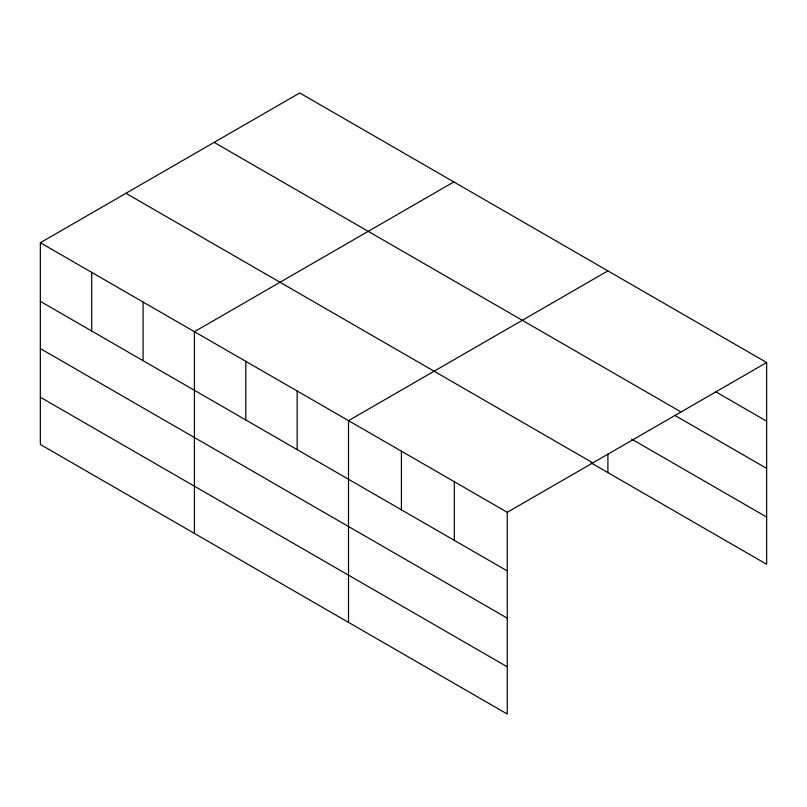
<?xml version="1.0" encoding="UTF-8"?>
<svg xmlns="http://www.w3.org/2000/svg" width="807" height="807" viewBox="0 0 807 807"><rect width="100%" height="100%" fill="white"/><g stroke="black" fill="none" stroke-linecap="round" stroke-linejoin="round"><path stroke-width="1.21" d="M40.35 242.725L507.26 512.294L507.26 714.034L40.35 444.465L40.35 242.725L299.74 92.966L766.65 362.535L766.65 564.275L590.785 462.734M453.827 181.928L194.426 331.687L194.426 533.427M607.903 270.88L348.513 420.639L348.513 622.379M507.26 512.294L766.65 362.535M715.89 391.869L766.65 421.173M214.148 142.385L681.047 411.953M674.854 415.393L766.65 468.393M631.659 439.119L766.65 517.045M125.953 193.307L592.852 462.875M40.35 301.364L507.26 570.932M40.35 348.584L507.26 618.152M40.35 397.246L507.26 666.804M607.903 453.978L607.903 472.62M454.341 481.739L454.341 540.377M401.422 451.194L401.422 509.822M297.147 390.992L297.147 449.62M245.792 361.334L245.792 419.973M143.071 302.03L143.071 360.668M91.705 272.383L91.705 331.011"/></g></svg>
